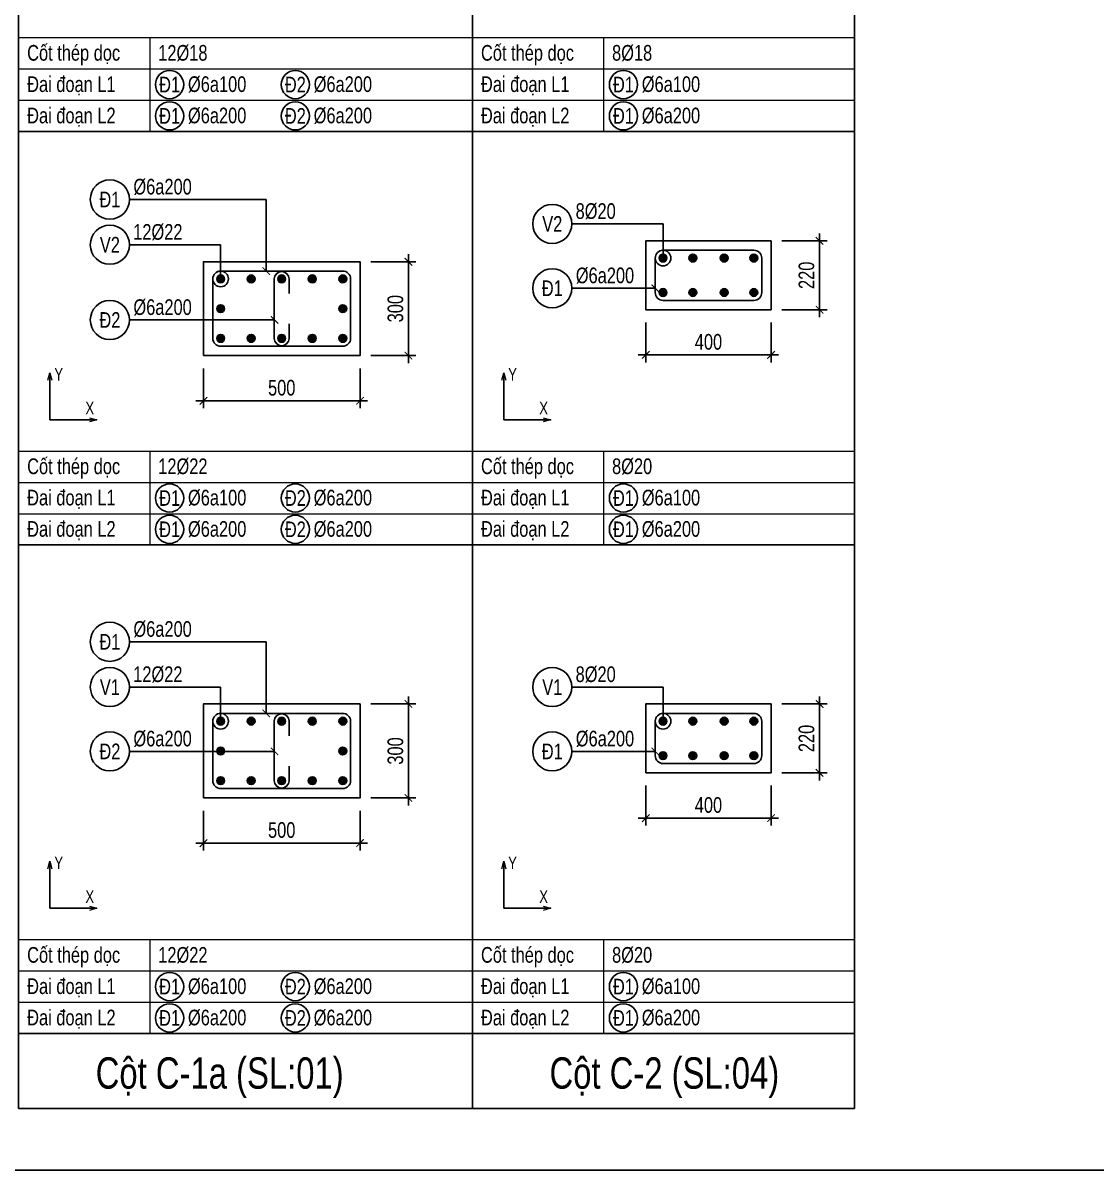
# Model space of a CAD drawing. Extents: x -165145 to 691808, y -202842 to 311040.
# Drawn here: x 348007 to 351434, y -49092 to -45429 of the extents above; entities that cross this region are included whole.
import ezdxf
from ezdxf.enums import TextEntityAlignment as Align

# ---------------------------------------------------------------- set-up
doc = ezdxf.new("R2010")
doc.units = 0
doc.header["$LTSCALE"] = 10
doc.header["$MEASUREMENT"] = 0
doc.layers.get('0').update_dxf_attribs({"linetype": 'CONTINUOUS'})
doc.layers.get('Defpoints').update_dxf_attribs({"color": 5, "linetype": 'CONTINUOUS'})
for name, color, linetype in [('GE_KC_BORDER', 7, 'CONTINUOUS'), ('GE_KC_CHI', 1, 'CONTINUOUS'), ('GE_KC_SNODE', 6, 'CONTINUOUS'), ('GE_KC_STEEL', 6, 'CONTINUOUS'), ('GE_KC_TEXT_BIG', 4, 'CONTINUOUS'), ('GE_KC_TEXT_TK', 4, 'CONTINUOUS')]:
    doc.layers.add(name, color=color, linetype=linetype)
for name, color, linetype, lineweight in [('GE_KC_DIM', 1, 'CONTINUOUS', 20), ('GE_KC_NETMANH', 8, 'CONTINUOUS', 20), ('GE_KC_TEXT', 4, 'CONTINUOUS', 20)]:
    doc.layers.add(name, color=color, linetype=linetype, lineweight=lineweight)
doc.styles.add('GE_KC-Arial', font='arial.ttf', dxfattribs={"width": 0.75})
doc.styles.add('GE_KC_TEXT', font='arial.ttf', dxfattribs={"width": 0.8})
doc.dimstyles.new('GE_KC_DIM20', dxfattribs={"dimscale": 20, "dimtxt": 2.5, "dimasz": 1.2, "dimexe": 1.2, "dimexo": 0, "dimgap": 0.8, "dimtad": 1, "dimdec": 0, "dimzin": 1, "dimdsep": 46, "dimtxsty": 'GE_KC-Arial', "dimblk": 'ARCHTICK', "dimcen": 1.2, "dimdle": 1.2, "dimclrd": 1, "dimclre": 1, "dimclrt": 4, "dimadec": 0, "dimazin": 0, "dimtfac": 1, "dimtdec": 0, "dimtix": 1, "dimtmove": 2, "dimatfit": 3, "dimfxl": 0.15, "dimtvp": 0.833333, "dimtolj": 1, "dimtzin": 0, "dimarcsym": 0})

# ---------------------------------------------------------------- blocks, each defined once
blk = doc.blocks.new('_Open30')
at = {"color": 0, "linetype": 'ByBlock', "lineweight": -2}
for p, q in [((-1, 0.27), (0, 0)), ((0, 0), (-1, -0.27)), ((0, 0), (-1, 0))]:
    blk.add_line(p, q, dxfattribs=at)
blk = doc.blocks.new('TOADO')
at = {"layer": 'GE_KC_BORDER'}
for p in [(0, 150), (150, 0)]:
    blk.add_line(p, (0, 0), dxfattribs=at)
at = {"layer": 'GE_KC_DIM', "xscale": 24, "yscale": 24, "zscale": 24, "rotation": 90}
blk.add_blockref('_Open30', (0, 150), dxfattribs=at)
at = {"layer": 'GE_KC_DIM', "xscale": 24, "yscale": 24, "zscale": 24}
blk.add_blockref('_Open30', (150, 0), dxfattribs=at)
at = {"layer": 'GE_KC_TEXT', "style": 'GE_KC_TEXT', "width": 0.75}
for s, p in [('Y', (14.1, 125)), ('X', (113.3, 17.1))]:
    blk.add_text(s, height=40, dxfattribs=at).set_placement(p)
blk = doc.blocks.new('GE_KC_SNODE_ L1')
at = {"layer": 'GE_KC_SNODE'}
blk.add_hatch(color=0, dxfattribs=at).paths.add_polyline_path([(12.5, 0, 1), (-12.5, 0, 1)])
at = {"layer": 'GE_KC_SNODE', "color": 0}
blk.add_circle((0, 0), 12.5, dxfattribs=at)
blk = doc.blocks.new('_ArchTick')
at = {"color": 0, "linetype": 'ByBlock', "const_width": 0.15}
blk.add_lwpolyline([(-0.5, -0.5), (0.5, 0.5)], dxfattribs=at)
blk = doc.blocks.new('*D1046')
at = {"layer": 'Defpoints', "color": 0, "transparency": 16777216}
for p in [(349996, -47864.3), (350396, -47864.3), (349996, -47967.9)]:
    blk.add_point(p, dxfattribs=at)
at = {"layer": 'GE_KC_DIM', "color": 1, "lineweight": -2, "transparency": 16777216}
for p, q in [((349996, -47864.3), (349996, -47991.9)), ((350396, -47864.3), (350396, -47991.9)), ((350420, -47967.9), (349972, -47967.9))]:
    blk.add_line(p, q, dxfattribs=at)
at = {"layer": 'GE_KC_DIM', "color": 1, "lineweight": -2, "transparency": 16777216, "xscale": 24, "yscale": 24, "zscale": 24, "rotation": 180}
blk.add_blockref('_ArchTick', (349996, -47967.9), dxfattribs=at)
at = {"layer": 'GE_KC_DIM', "color": 1, "lineweight": -2, "transparency": 16777216, "xscale": 24, "yscale": 24, "zscale": 24}
blk.add_blockref('_ArchTick', (350396, -47967.9), dxfattribs=at)
at = {"layer": 'GE_KC_DIM', "color": 4, "transparency": 16777216, "insert": (350196, -47926.4), "char_height": 50, "attachment_point": 5, "style": 'GE_KC-Arial'}
blk.add_mtext('\\A1;400', dxfattribs=at)
blk = doc.blocks.new('*D1047')
at = {"layer": 'Defpoints', "color": 0, "transparency": 16777216}
for p in [(350430.2, -47603.7), (350550.8, -47603.7), (350430.2, -47823.7)]:
    blk.add_point(p, dxfattribs=at)
at = {"layer": 'GE_KC_DIM', "color": 1, "lineweight": -2, "transparency": 16777216}
for p, q in [((350430.2, -47603.7), (350574.8, -47603.7)), ((350550.8, -47847.7), (350550.8, -47579.7)), ((350430.2, -47823.7), (350574.8, -47823.7))]:
    blk.add_line(p, q, dxfattribs=at)
at = {"layer": 'GE_KC_DIM', "color": 1, "lineweight": -2, "transparency": 16777216, "xscale": 24, "yscale": 24, "zscale": 24}
for p, rotation in [((350550.8, -47603.7), 90), ((350550.8, -47823.7), 270)]:
    blk.add_blockref('_ArchTick', p, dxfattribs=dict(at, rotation=rotation))
at = {"layer": 'GE_KC_DIM', "color": 4, "transparency": 16777216, "insert": (350509.2, -47713.7), "char_height": 50, "attachment_point": 5, "rotation": 90, "style": 'GE_KC-Arial'}
blk.add_mtext('\\A1;220', dxfattribs=at)
blk = doc.blocks.new('*D1261')
at = {"layer": 'Defpoints', "color": 0, "transparency": 16777216}
for p in [(348583.2, -47944.3), (349083.2, -47944.3), (348583.2, -48047.9)]:
    blk.add_point(p, dxfattribs=at)
at = {"layer": 'GE_KC_DIM', "color": 1, "lineweight": -2, "transparency": 16777216}
for p, q in [((348583.2, -47944.3), (348583.2, -48071.9)), ((349083.2, -47944.3), (349083.2, -48071.9)), ((349107.2, -48047.9), (348559.2, -48047.9))]:
    blk.add_line(p, q, dxfattribs=at)
at = {"layer": 'GE_KC_DIM', "color": 1, "lineweight": -2, "transparency": 16777216, "xscale": 24, "yscale": 24, "zscale": 24, "rotation": 180}
blk.add_blockref('_ArchTick', (348583.2, -48047.9), dxfattribs=at)
at = {"layer": 'GE_KC_DIM', "color": 1, "lineweight": -2, "transparency": 16777216, "xscale": 24, "yscale": 24, "zscale": 24}
blk.add_blockref('_ArchTick', (349083.2, -48047.9), dxfattribs=at)
at = {"layer": 'GE_KC_DIM', "color": 4, "transparency": 16777216, "insert": (348833.2, -48006.4), "char_height": 50, "attachment_point": 5, "style": 'GE_KC-Arial'}
blk.add_mtext('\\A1;500', dxfattribs=at)
blk = doc.blocks.new('*D1262')
at = {"layer": 'Defpoints', "color": 0, "transparency": 16777216}
for p in [(349117.4, -47603.7), (349238, -47603.7), (349117.4, -47903.7)]:
    blk.add_point(p, dxfattribs=at)
at = {"layer": 'GE_KC_DIM', "color": 1, "lineweight": -2, "transparency": 16777216}
for p, q in [((349117.4, -47603.7), (349262, -47603.7)), ((349238, -47927.7), (349238, -47579.7)), ((349117.4, -47903.7), (349262, -47903.7))]:
    blk.add_line(p, q, dxfattribs=at)
at = {"layer": 'GE_KC_DIM', "color": 1, "lineweight": -2, "transparency": 16777216, "xscale": 24, "yscale": 24, "zscale": 24}
for p, rotation in [((349238, -47603.7), 90), ((349238, -47903.7), 270)]:
    blk.add_blockref('_ArchTick', p, dxfattribs=dict(at, rotation=rotation))
at = {"layer": 'GE_KC_DIM', "color": 4, "transparency": 16777216, "insert": (349196.4, -47753.7), "char_height": 50, "attachment_point": 5, "rotation": 90, "style": 'GE_KC-Arial'}
blk.add_mtext('\\A1;300', dxfattribs=at)
blk = doc.blocks.new('*D1257')
at = {"layer": 'Defpoints', "color": 0, "transparency": 16777216}
for p in [(348583.2, -46532.1), (349083.2, -46532.1), (348583.2, -46635.7)]:
    blk.add_point(p, dxfattribs=at)
at = {"layer": 'GE_KC_DIM', "color": 1, "lineweight": -2, "transparency": 16777216}
for p, q in [((348583.2, -46532.1), (348583.2, -46659.7)), ((349083.2, -46532.1), (349083.2, -46659.7)), ((349107.2, -46635.7), (348559.2, -46635.7))]:
    blk.add_line(p, q, dxfattribs=at)
at = {"layer": 'GE_KC_DIM', "color": 1, "lineweight": -2, "transparency": 16777216, "xscale": 24, "yscale": 24, "zscale": 24, "rotation": 180}
blk.add_blockref('_ArchTick', (348583.2, -46635.7), dxfattribs=at)
at = {"layer": 'GE_KC_DIM', "color": 1, "lineweight": -2, "transparency": 16777216, "xscale": 24, "yscale": 24, "zscale": 24}
blk.add_blockref('_ArchTick', (349083.2, -46635.7), dxfattribs=at)
at = {"layer": 'GE_KC_DIM', "color": 4, "transparency": 16777216, "insert": (348833.2, -46594.2), "char_height": 50, "attachment_point": 5, "style": 'GE_KC-Arial'}
blk.add_mtext('\\A1;500', dxfattribs=at)
blk = doc.blocks.new('*D1258')
at = {"layer": 'Defpoints', "color": 0, "transparency": 16777216}
for p in [(349117.4, -46191.5), (349238, -46191.5), (349117.4, -46491.5)]:
    blk.add_point(p, dxfattribs=at)
at = {"layer": 'GE_KC_DIM', "color": 1, "lineweight": -2, "transparency": 16777216}
for p, q in [((349238, -46515.5), (349238, -46167.5)), ((349117.4, -46191.5), (349262, -46191.5)), ((349117.4, -46491.5), (349262, -46491.5))]:
    blk.add_line(p, q, dxfattribs=at)
at = {"layer": 'GE_KC_DIM', "color": 1, "lineweight": -2, "transparency": 16777216, "xscale": 24, "yscale": 24, "zscale": 24}
for p, rotation in [((349238, -46191.5), 90), ((349238, -46491.5), 270)]:
    blk.add_blockref('_ArchTick', p, dxfattribs=dict(at, rotation=rotation))
at = {"layer": 'GE_KC_DIM', "color": 4, "transparency": 16777216, "insert": (349196.4, -46341.5), "char_height": 50, "attachment_point": 5, "rotation": 90, "style": 'GE_KC-Arial'}
blk.add_mtext('\\A1;300', dxfattribs=at)
blk = doc.blocks.new('*D1263')
at = {"layer": 'Defpoints', "color": 0, "transparency": 16777216}
for p in [(349996, -46385.6), (350396, -46385.6), (349996, -46489.2)]:
    blk.add_point(p, dxfattribs=at)
at = {"layer": 'GE_KC_DIM', "color": 1, "lineweight": -2, "transparency": 16777216}
for p, q in [((349996, -46385.6), (349996, -46513.2)), ((350396, -46385.6), (350396, -46513.2)), ((350420, -46489.2), (349972, -46489.2))]:
    blk.add_line(p, q, dxfattribs=at)
at = {"layer": 'GE_KC_DIM', "color": 1, "lineweight": -2, "transparency": 16777216, "xscale": 24, "yscale": 24, "zscale": 24, "rotation": 180}
blk.add_blockref('_ArchTick', (349996, -46489.2), dxfattribs=at)
at = {"layer": 'GE_KC_DIM', "color": 1, "lineweight": -2, "transparency": 16777216, "xscale": 24, "yscale": 24, "zscale": 24}
blk.add_blockref('_ArchTick', (350396, -46489.2), dxfattribs=at)
at = {"layer": 'GE_KC_DIM', "color": 4, "transparency": 16777216, "insert": (350196, -46447.7), "char_height": 50, "attachment_point": 5, "style": 'GE_KC-Arial'}
blk.add_mtext('\\A1;400', dxfattribs=at)
blk = doc.blocks.new('*D1264')
at = {"layer": 'Defpoints', "color": 0, "transparency": 16777216}
for p in [(350430.2, -46125), (350550.8, -46125), (350430.2, -46345)]:
    blk.add_point(p, dxfattribs=at)
at = {"layer": 'GE_KC_DIM', "color": 1, "lineweight": -2, "transparency": 16777216}
for p, q in [((350550.8, -46369), (350550.8, -46101)), ((350430.2, -46125), (350574.8, -46125)), ((350430.2, -46345), (350574.8, -46345))]:
    blk.add_line(p, q, dxfattribs=at)
at = {"layer": 'GE_KC_DIM', "color": 1, "lineweight": -2, "transparency": 16777216, "xscale": 24, "yscale": 24, "zscale": 24}
for p, rotation in [((350550.8, -46125), 90), ((350550.8, -46345), 270)]:
    blk.add_blockref('_ArchTick', p, dxfattribs=dict(at, rotation=rotation))
at = {"layer": 'GE_KC_DIM', "color": 4, "transparency": 16777216, "insert": (350509.2, -46235), "char_height": 50, "attachment_point": 5, "rotation": 90, "style": 'GE_KC-Arial'}
blk.add_mtext('\\A1;220', dxfattribs=at)

msp = doc.modelspace()

# ---------------------------------------------------------------- linework, layer by layer
for points in [[(347992.95885, -44456.02535), (349442.26424, -44456.02535), (349442.26424, -45776.02535), (347992.95885, -45776.02535)], [(349442.26424, -44456.02535), (350662.3342, -44456.02535), (350662.3342, -45776.02535), (349442.26424, -45776.02535)], [(347992.95885, -45776.02535), (349442.26424, -45776.02535), (349442.26424, -47096.02535), (347992.95885, -47096.02535)], [(349442.26424, -45776.02535), (350662.3342, -45776.02535), (350662.3342, -47096.02535), (349442.26424, -47096.02535)], [(347992.95885, -47096.02535), (349442.26424, -47096.02535), (349442.26424, -48656.02535), (347992.95885, -48656.02535)], [(349442.26424, -47096.02535), (350662.3342, -47096.02535), (350662.3342, -48656.02535), (349442.26424, -48656.02535)], [(347992.95885, -48656.02535), (349442.26424, -48656.02535), (349442.26424, -48894.71788), (347992.95885, -48894.71788)], [(349442.26424, -48656.02535), (350662.3342, -48656.02535), (350662.3342, -48894.71788), (349442.26424, -48894.71788)]]:
    msp.add_lwpolyline(points, close=True)
at = {"layer": 'Defpoints'}
msp.add_lwpolyline([(342822.50782, -41557.97767), (351878.75782, -41557.97767), (351878.75782, -49091.72767), (342822.50782, -49091.72767)], close=True, dxfattribs=at)
at = {"layer": 'GE_KC_BORDER'}
for points in [[(349995.95886, -46344.95936), (350395.95886, -46344.95936), (350395.95886, -46124.95936), (349995.95886, -46124.95936)], [(348583.17885, -46491.45725), (349083.17885, -46491.45725), (349083.17885, -46191.45725), (348583.17885, -46191.45725)], [(348583.17885, -47903.65166), (349083.17885, -47903.65166), (349083.17885, -47603.65166), (348583.17885, -47603.65166)], [(349995.95886, -47823.65166), (350395.95886, -47823.65166), (350395.95886, -47603.65166), (349995.95886, -47603.65166)]]:
    msp.add_lwpolyline(points, close=True, dxfattribs=at)
at = {"layer": 'GE_KC_CHI'}
for p, q in [((349759.71194, -46070.89912), (350050.95886, -46070.89912)), ((350050.95886, -46179.95936), (350050.95886, -46070.89912)), ((348346.93193, -46137.39701), (348638.17885, -46137.39701)), ((348638.17885, -46246.45725), (348638.17885, -46137.39701)), ((350025.95886, -46276.30647), (349760.3565, -46276.30647)), ((348810.23465, -46377.6107), (348347.57649, -46377.6107)), ((348346.93193, -47549.59141), (348638.17885, -47549.59141)), ((348638.17885, -47658.65166), (348638.17885, -47549.59141)), ((349759.71194, -47549.59141), (350050.95886, -47549.59141)), ((350050.95886, -47658.65166), (350050.95886, -47549.59141)), ((348810.23465, -47754.99876), (348347.57649, -47754.99876)), ((350025.95886, -47754.99876), (349760.3565, -47754.99876))]:
    msp.add_line(p, q, dxfattribs=at)
for centre in [(350050.95886, -46179.95936), (348638.17885, -46246.45725), (348638.17885, -47658.65166), (350050.95886, -47658.65166)]:
    msp.add_circle(centre, 25, dxfattribs=at)
at = {"layer": 'GE_KC_NETMANH', "color": 8}
for p, q in [((347992.95885, -45476.02535), (349442.26424, -45476.02535)), ((348411.61553, -45476.02535), (348411.61553, -45776.02535)), ((349442.26424, -45476.02535), (350662.3342, -45476.02535)), ((349860.92092, -45476.02535), (349860.92092, -45776.02535)), ((349860.92092, -45476.02535), (349860.92092, -45776.02535)), ((347992.95885, -45576.02535), (349442.26424, -45576.02535)), ((349442.26424, -45576.02535), (350662.3342, -45576.02535)), ((347992.95885, -45676.02535), (349442.26424, -45676.02535)), ((349442.26424, -45676.02535), (350662.3342, -45676.02535)), ((347992.95885, -46796.02535), (349442.26424, -46796.02535)), ((348411.61553, -46796.02535), (348411.61553, -47096.02535)), ((349442.26424, -46796.02535), (350662.3342, -46796.02535)), ((349860.92092, -46796.02535), (349860.92092, -47096.02535)), ((349860.92092, -46796.02535), (349860.92092, -47096.02535)), ((347992.95885, -46896.02535), (349442.26424, -46896.02535)), ((349442.26424, -46896.02535), (350662.3342, -46896.02535)), ((347992.95885, -46996.02535), (349442.26424, -46996.02535)), ((349442.26424, -46996.02535), (350662.3342, -46996.02535)), ((347992.95885, -48356.02535), (349442.26424, -48356.02535)), ((348411.61553, -48356.02535), (348411.61553, -48656.02535)), ((348411.61553, -48356.02535), (348411.61553, -48656.02535)), ((349442.26424, -48356.02535), (350662.3342, -48356.02535)), ((349860.92092, -48356.02535), (349860.92092, -48656.02535)), ((349860.92092, -48356.02535), (349860.92092, -48656.02535)), ((347992.95885, -48456.02535), (349442.26424, -48456.02535)), ((349442.26424, -48456.02535), (350662.3342, -48456.02535)), ((347992.95885, -48556.02535), (349442.26424, -48556.02535)), ((349442.26424, -48556.02535), (350662.3342, -48556.02535))]:
    msp.add_line(p, q, dxfattribs=at)
at = {"layer": 'GE_KC_STEEL'}
for points in [[(350050.95886, -46314.95936), (350340.95886, -46314.95936, 0.4142135624), (350365.95886, -46289.95936), (350365.95886, -46179.95936, 0.4142135624), (350340.95886, -46154.95936), (350050.95886, -46154.95936, 0.4142135624), (350025.95886, -46179.95936), (350025.95886, -46289.95936, 0.4142135624)], [(348638.17885, -46461.45725), (349028.17885, -46461.45725, 0.4142135624), (349053.17885, -46436.45725), (349053.17885, -46246.45725, 0.4142135624), (349028.17885, -46221.45725), (348638.17885, -46221.45725, 0.4142135624), (348613.17885, -46246.45725), (348613.17885, -46436.45725, 0.4142135624)], [(348638.17885, -47873.65166), (349028.17885, -47873.65166, 0.4142135624), (349053.17885, -47848.65166), (349053.17885, -47658.65166, 0.4142135624), (349028.17885, -47633.65166), (348638.17885, -47633.65166, 0.4142135624), (348613.17885, -47658.65166), (348613.17885, -47848.65166, 0.4142135624)], [(350050.95886, -47793.65166), (350340.95886, -47793.65166, 0.4142135624), (350365.95886, -47768.65166), (350365.95886, -47658.65166, 0.4142135624), (350340.95886, -47633.65166), (350050.95886, -47633.65166, 0.4142135624), (350025.95886, -47658.65166), (350025.95886, -47768.65166, 0.4142135624)]]:
    msp.add_lwpolyline(points, format="xyb", close=True, dxfattribs=at)
for points in [[(348856.7676, -46292.64919), (348856.7676, -46246.45725, 1), (348809.59009, -46246.45725), (348809.59009, -46436.45725, 1), (348856.7676, -46436.45725), (348856.7676, -46390.26531)], [(348856.7676, -47704.8436), (348856.7676, -47658.65166, 1), (348809.59009, -47658.65166), (348809.59009, -47848.65166, 1), (348856.7676, -47848.65166), (348856.7676, -47802.45971)]]:
    msp.add_lwpolyline(points, format="xyb", dxfattribs=at)
at = {"layer": 'GE_KC_TEXT_TK', "color": 1}
for centre, radius in [((348475.219, -45626.02535), 45), ((348876.68749, -45626.02535), 45), ((349924.52438, -45626.02535), 45), ((348475.219, -45726.02535), 45), ((348876.68749, -45726.02535), 45), ((349924.52438, -45726.02535), 45), ((348284.43193, -45992.93133), 62.5), ((349697.21194, -46070.89912), 62.5), ((348284.43193, -46137.39701), 62.5), ((349697.21194, -46276.30647), 62.5), ((348284.43193, -46377.6107), 62.5), ((348475.219, -46946.02535), 45), ((348876.68749, -46946.02535), 45), ((349924.52438, -46946.02535), 45), ((348475.219, -47046.02535), 45), ((348876.68749, -47046.02535), 45), ((349924.52438, -47046.02535), 45), ((348284.43193, -47405.12573), 62.5), ((348284.43193, -47549.59141), 62.5), ((349697.21194, -47549.59141), 62.5), ((348284.43193, -47754.99876), 62.5), ((349697.21194, -47754.99876), 62.5), ((348475.219, -48506.02535), 45), ((348876.68749, -48506.02535), 45), ((349924.52438, -48506.02535), 45), ((348475.219, -48606.02535), 45), ((348876.68749, -48606.02535), 45), ((349924.52438, -48606.02535), 45)]:
    msp.add_circle(centre, radius, dxfattribs=at)

# ---------------------------------------------------------------- block references
at = {"layer": 'GE_KC_BORDER'}
for p in [(348092.95885, -46696.02535), (349542.26424, -46696.02535), (348092.95885, -48256.02535), (349542.26424, -48256.02535)]:
    msp.add_blockref('TOADO', p, dxfattribs=at)
at = {"layer": 'GE_KC_CHI', "xscale": 23.6250000000001, "yscale": 23.6250000000001, "zscale": 23.6250000000001, "rotation": 90}
for p in [(350025.95886, -46276.30647), (348810.23465, -46377.6107), (348810.23465, -47754.99876), (350025.95886, -47754.99876)]:
    msp.add_blockref('_ArchTick', p, dxfattribs=at)
at = {"layer": 'GE_KC_SNODE', "xscale": -1}
for p in [(350050.95886, -46179.95936), (350145.95886, -46179.95936), (348638.17885, -46246.45725), (348735.67885, -46246.45725), (348638.17885, -47658.65166), (348735.67885, -47658.65166), (350050.95886, -47658.65166), (350145.95886, -47658.65166)]:
    msp.add_blockref('GE_KC_SNODE_ L1', p, dxfattribs=at)
at = {"layer": 'GE_KC_SNODE'}
for p in [(350245.95886, -46179.95936), (350340.95886, -46179.95936), (348833.17885, -46246.45725), (348930.67885, -46246.45725), (349028.17885, -46246.45725), (348833.17885, -47658.65166), (348930.67885, -47658.65166), (349028.17885, -47658.65166), (350245.95886, -47658.65166), (350340.95886, -47658.65166)]:
    msp.add_blockref('GE_KC_SNODE_ L1', p, dxfattribs=at)
at = {"layer": 'GE_KC_SNODE', "rotation": 180}
for p in [(350050.95886, -46289.95936), (350145.95886, -46289.95936), (348638.17885, -46341.45725), (348638.17885, -46436.45725), (348735.67885, -46436.45725), (348638.17885, -47753.65166), (350050.95886, -47768.65166), (350145.95886, -47768.65166), (348638.17885, -47848.65166), (348735.67885, -47848.65166)]:
    msp.add_blockref('GE_KC_SNODE_ L1', p, dxfattribs=at)
at = {"layer": 'GE_KC_SNODE', "xscale": -1, "rotation": 180}
for p in [(350245.95886, -46289.95936), (350340.95886, -46289.95936), (349028.17885, -46341.45725), (348833.17885, -46436.45725), (348930.67885, -46436.45725), (349028.17885, -46436.45725), (349028.17885, -47753.65166), (350245.95886, -47768.65166), (350340.95886, -47768.65166), (348833.17885, -47848.65166), (348930.67885, -47848.65166), (349028.17885, -47848.65166)]:
    msp.add_blockref('GE_KC_SNODE_ L1', p, dxfattribs=at)

# ---------------------------------------------------------------- texts
at = {"layer": 'GE_KC_TEXT', "style": 'GE_KC_TEXT', "width": 0.75}
for s, p in [('Cốt thép dọc', (348020.21843, -45524.68854)), ('12%%C18', (348438.87512, -45524.68854)), ('Cốt thép dọc', (349469.52382, -45524.68854)), ('8%%C18', (349888.1805, -45524.68854)), ('Đai đoạn L1', (348020.21843, -45624.68854)), ('%%C6a100', (348533.78938, -45624.68854)), ('%%C6a200', (348935.25788, -45624.68854)), ('Đai đoạn L1', (349469.52382, -45624.68854)), ('%%C6a100', (349983.09477, -45624.68854)), ('Đai đoạn L2', (348020.21843, -45724.68854)), ('%%C6a200', (348533.78938, -45724.68854)), ('%%C6a200', (348935.25788, -45724.68854)), ('Đai đoạn L2', (349469.52382, -45724.68854)), ('%%C6a200', (349983.09477, -45724.68854)), ('Cốt thép dọc', (348020.21843, -46844.68854)), ('12%%C22', (348438.87512, -46844.68854)), ('Cốt thép dọc', (349469.52382, -46844.68854)), ('8%%C20', (349888.1805, -46844.68854)), ('Đai đoạn L1', (348020.21843, -46944.68854)), ('%%C6a100', (348533.78938, -46944.68854)), ('%%C6a200', (348935.25788, -46944.68854)), ('Đai đoạn L1', (349469.52382, -46944.68854)), ('%%C6a100', (349983.09477, -46944.68854)), ('Đai đoạn L2', (348020.21843, -47044.68854)), ('%%C6a200', (348533.78938, -47044.68854)), ('%%C6a200', (348935.25788, -47044.68854)), ('Đai đoạn L2', (349469.52382, -47044.68854)), ('%%C6a200', (349983.09477, -47044.68854)), ('Cốt thép dọc', (348020.21843, -48404.68854)), ('12%%C22', (348438.87512, -48404.68854)), ('Cốt thép dọc', (349469.52382, -48404.68854)), ('8%%C20', (349888.1805, -48404.68854)), ('Đai đoạn L1', (348020.21843, -48504.68854)), ('%%C6a100', (348533.78938, -48504.68854)), ('%%C6a200', (348935.25788, -48504.68854)), ('Đai đoạn L1', (349469.52382, -48504.68854)), ('%%C6a100', (349983.09477, -48504.68854)), ('Đai đoạn L2', (348020.21843, -48604.68854)), ('%%C6a200', (348533.78938, -48604.68854)), ('%%C6a200', (348935.25788, -48604.68854)), ('Đai đoạn L2', (349469.52382, -48604.68854)), ('%%C6a200', (349983.09477, -48604.68854))]:
    msp.add_text(s, height=50, dxfattribs=at).set_placement(p, align=Align.MIDDLE_LEFT)
for s, p in [('%%C6a200', (348359.57649, -45976.93133)), ('8%%C20', (349771.71194, -46054.89912)), ('12%%C22', (348358.93193, -46121.39701)), ('%%C6a200', (349772.3565, -46260.30647)), ('%%C6a200', (348359.57649, -46361.6107)), ('%%C6a200', (348359.57649, -47389.12573)), ('12%%C22', (348358.93193, -47533.59141)), ('8%%C20', (349771.71194, -47533.59141)), ('%%C6a200', (348359.57649, -47738.99876)), ('%%C6a200', (349772.3565, -47738.99876))]:
    msp.add_text(s, height=50, dxfattribs=at).set_placement(p)
at = {"layer": 'GE_KC_TEXT_BIG', "style": 'GE_KC_TEXT', "width": 0.75}
for s, p in [('Cột C-1a (SL:01) ', (348239.08253, -48831.85213)), ('Cột C-2 (SL:04) ', (349688.38792, -48831.85213))]:
    msp.add_text(s, height=100, dxfattribs=at).set_placement(p)
at = {"layer": 'GE_KC_TEXT_TK', "style": 'GE_KC_TEXT', "width": 0.75}
for s, p in [('Đ1', (348475.219, -45626.02535)), ('Đ2', (348876.68749, -45626.02535)), ('Đ1', (349924.52438, -45626.02535)), ('Đ1', (348475.219, -45726.02535)), ('Đ2', (348876.68749, -45726.02535)), ('Đ1', (349924.52438, -45726.02535)), ('Đ1', (348284.43193, -45992.93133)), ('V2', (349697.21194, -46070.89912)), ('V2', (348284.43193, -46137.39701)), ('Đ1', (349697.21194, -46276.30647)), ('Đ2', (348284.43193, -46377.6107)), ('Đ1', (348475.219, -46946.02535)), ('Đ2', (348876.68749, -46946.02535)), ('Đ1', (349924.52438, -46946.02535)), ('Đ1', (348475.219, -47046.02535)), ('Đ2', (348876.68749, -47046.02535)), ('Đ1', (349924.52438, -47046.02535)), ('Đ1', (348284.43193, -47405.12573)), ('V1', (348284.43193, -47549.59141)), ('V1', (349697.21194, -47549.59141)), ('Đ2', (348284.43193, -47754.99876)), ('Đ1', (349697.21194, -47754.99876)), ('Đ1', (348475.219, -48506.02535)), ('Đ2', (348876.68749, -48506.02535)), ('Đ1', (349924.52438, -48506.02535)), ('Đ1', (348475.219, -48606.02535)), ('Đ2', (348876.68749, -48606.02535)), ('Đ1', (349924.52438, -48606.02535))]:
    msp.add_text(s, height=50, dxfattribs=at).set_placement(p, align=Align.MIDDLE_CENTER)

# ---------------------------------------------------------------- dimensions: what is measured, and where the dimension line sits
at = {"layer": 'GE_KC_DIM'}
for base, p1, p2, picture, middle in [((350550.76572, -46124.95936), (350430.18715, -46344.95936), (350430.18715, -46124.95936), '*D1264', (350509.23707, -46234.95936)), ((349237.98571, -46191.45725), (349117.40714, -46491.45725), (349117.40714, -46191.45725), '*D1258', (349196.44001, -46341.45725)), ((349237.98571, -47603.65166), (349117.40714, -47903.65166), (349117.40714, -47603.65166), '*D1262', (349196.44001, -47753.65166)), ((350550.76572, -47603.65166), (350430.18715, -47823.65166), (350430.18715, -47603.65166), '*D1047', (350509.23707, -47713.65166))]:
    dim = msp.add_linear_dim(base=base, p1=p1, p2=p2, angle=90, dimstyle='GE_KC_DIM20', dxfattribs=at)
    dim.commit()
    dim.dimension.update_dxf_attribs({"geometry": picture, "text_midpoint": middle})
for base, p1, p2, picture, middle in [((349995.95886, -46489.20441), (350395.95886, -46385.61138), (349995.95886, -46385.61138), '*D1263', (350195.95886, -46447.67576)), ((348583.17885, -46635.7023), (349083.17885, -46532.10926), (348583.17885, -46532.10926), '*D1257', (348833.17885, -46594.17365)), ((349995.95886, -47967.89671), (350395.95886, -47864.30367), (349995.95886, -47864.30367), '*D1046', (350195.95886, -47926.36806)), ((348583.17885, -48047.89671), (349083.17885, -47944.30367), (348583.17885, -47944.30367), '*D1261', (348833.17885, -48006.36806))]:
    dim = msp.add_linear_dim(base=base, p1=p1, p2=p2, dimstyle='GE_KC_DIM20', dxfattribs=at)
    dim.commit()
    dim.dimension.update_dxf_attribs({"geometry": picture, "text_midpoint": middle})

# ---------------------------------------------------------------- leaders
for points in [[(348783.64372, -46221.45725), (348783.64372, -45992.93133), (348347.57649, -45992.93133)], [(348783.64372, -47633.65166), (348783.64372, -47405.12573), (348347.57649, -47405.12573)]]:
    msp.add_leader(points, dimstyle='GE_KC_DIM20', override={"dimldrblk": 'ArchTick'}, dxfattribs=at)

doc.saveas('drawing.dxf')
